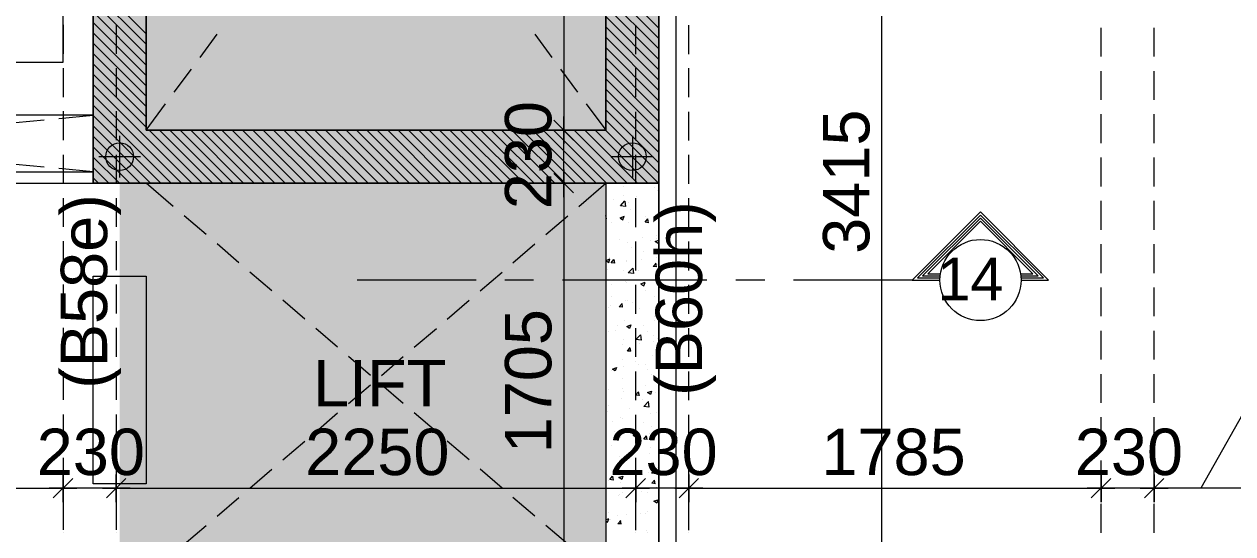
# Model space of a CAD drawing. Header units: millimetres. Extents: x -1303 to 98744, y -1303 to 90097.
# Drawn here: x 16310 to 21544, y 52519 to 54726 of the extents above; entities that cross this region are included whole.
import ezdxf

# ---------------------------------------------------------------- set-up
doc = ezdxf.new("R2010")
doc.units = ezdxf.units.MM
doc.layers.add('PDF_Geometry', color=7, linetype='Continuous')
doc.layers.add('PDF_Text', color=7, linetype='Continuous')
doc.layers.add('PDF_Solid Fills', color=192, linetype='Continuous', true_color=0xc2c0c0c0)
doc.styles.add('PDF ArialMT', font='arial.ttf')
doc.styles.get("Standard").update_dxf_attribs({"font": 'arial.ttf'})

msp = doc.modelspace()

# ---------------------------------------------------------------- hatches: boundary and pattern name
at = {"layer": 'PDF_Solid Fills'}
h = msp.add_hatch(color=256, dxfattribs=at)
h.paths.add_polyline_path([(19189.29033, 57187.73632), (19189.29033, 55987.68987), (18829.27557, 55987.68987), (18829.27557, 57187.73632)], flags=0)
h.paths.add_polyline_path([(16839.29338, 57187.73632), (16839.29338, 55987.68987), (16479.27862, 55987.68987), (16479.27862, 57187.73632)], flags=0)
h.paths.add_polyline_path([(16839.29338, 55987.68987), (16839.29338, 54267.67536), (18829.27557, 54267.67536), (18829.27557, 55987.68987), (19059.29832, 55987.68987), (19059.29832, 54037.73733), (16609.27064, 54037.73733), (16609.27064, 55987.68987)], flags=0)

# ---------------------------------------------------------------- linework, layer by layer
at = {"layer": 'PDF_Geometry', "color": 9, "lineweight": 0, "true_color": 0xc0c0c0}
for points in [[(18829.02144, 59637.42515), (18829.02144, 57187.39747), (18958.50518, 57187.39747), (21203.72751, 57187.39747), (21203.72751, 57087.53616), (20753.49831, 57087.53616), (20753.49831, 55977.19381), (21203.72751, 55977.19381), (21203.72751, 55877.3325), (20488.60717, 55877.3325), (20488.60717, 55977.19381), (20653.63494, 55977.19381), (20653.63494, 57087.53616), (19059.21361, 57087.53616), (19059.21361, 55987.35102), (19188.69735, 55987.35102), (19188.69735, 55977.19381), (19788.72057, 55977.19381), (19788.72057, 55877.3325), (19059.21361, 55877.3325), (19059.21361, 54037.48526), (18958.50518, 54037.48526), (19059.21361, 54037.48526), (19059.21361, 52332.19829)], [(16460.23696, 54318.45314), (16609.18593, 54331.9947), (11604.18963, 54331.9947), (11604.18963, 54562.18894), (16479.70219, 54562.18894), (16478.85713, 58277.42953), (15509.00079, 58277.42953)], [(19133.68809, 52332.19829), (19133.68809, 55877.3325)], [(17072.10957, 54582.49922), (17146.58405, 54682.36053)], [(18521.81548, 54682.36053), (18595.44284, 54582.49922)], [(16960.39888, 54431.86014), (17034.87336, 54531.72145)], [(18632.68112, 54531.72145), (18707.15353, 54431.86014)], [(16838.53304, 54267.67536), (16923.16267, 54381.08236)], [(18744.39181, 54381.08236), (18829.02144, 54267.67536)], [(16273.20673, 54300.68422), (16397.61186, 54312.53154)], [(16397.61186, 54106.87907), (16273.20673, 54118.73052)], [(14157.46607, 54100.95748), (14008.5171, 54087.41591), (16609.18593, 54087.41591), (16460.23696, 54100.95748)], [(14008.5171, 54037.48526), (16609.18593, 54037.48526)], [(16956.1674, 53936.77682), (16838.53304, 54037.48526)], [(18712.23214, 53936.77682), (18829.02144, 54037.48526)], [(17098.34558, 53814.90686), (17003.56082, 53896.15212)], [(18569.2089, 53814.90686), (18664.83872, 53896.15212)], [(17240.52377, 53693.04102), (17145.73693, 53774.28629)], [(18427.03071, 53693.04102), (18521.81548, 53774.28629)], [(17382.69988, 53571.17519), (17287.91512, 53652.42046)], [(18284.85253, 53571.17519), (18379.63729, 53652.42046)], [(17525.72519, 53449.30936), (17430.0933, 53530.55462)], [(18142.67434, 53449.30936), (18237.45911, 53530.55462)], [(17667.90338, 53327.44351), (17573.11654, 53408.68466)], [(17999.6511, 53327.44351), (18095.28299, 53408.68466)], [(17810.07949, 53204.73056), (17715.29473, 53286.81881)], [(17857.47291, 53204.73056), (17952.25768, 53286.81881)], [(17715.29473, 53082.86059), (17810.07949, 53164.10586)], [(17952.25768, 53082.86059), (17857.47291, 53164.10586)], [(17573.11654, 52960.99475), (17667.90338, 53042.24002)], [(18095.28299, 52960.99475), (17999.6511, 53042.24002)], [(17430.0933, 52839.12892), (17525.72519, 52920.37419)], [(18237.45911, 52839.12892), (18142.67434, 52920.37419)], [(17287.91512, 52717.26309), (17382.69988, 52798.50835)], [(18379.63729, 52717.26309), (18284.85253, 52798.50835)], [(17145.73693, 52595.39725), (17240.52377, 52676.63839)], [(18521.81548, 52595.39725), (18427.03071, 52676.63839)], [(17003.56082, 52473.52729), (17098.34558, 52554.77255)], [(18664.83872, 52473.52729), (18569.2089, 52554.77255)]]:
    msp.add_lwpolyline(points, dxfattribs=at)
at = {"layer": 'PDF_Geometry', "color": 122, "lineweight": 0, "true_color": 0x00b88a}
for points in [[(18647.06774, 56917.42978), (18647.06774, 56936.89707), (18647.06774, 54287.14266), (18647.06774, 54307.45294)], [(20023.99135, 52352.50857), (20023.99135, 55727.53641), (20023.99135, 55707.22612)], [(18647.06774, 54037.48526), (18647.06774, 54267.67536)], [(18647.06774, 53997.70767), (18647.06774, 54017.17497), (18647.06774, 52352.50857), (18647.06774, 52371.97173)], [(22195.58839, 53138.71697), (21644.64869, 53138.71697), (21405.99356, 52716.41596)], [(14733.79361, 52716.41596), (14713.4823, 52716.41596), (16458.54478, 52716.41596), (16439.07955, 52716.41596)], [(16709.0493, 52716.41596), (16478.85713, 52716.41596)], [(16748.82481, 52716.41596), (16728.51453, 52716.41596), (18939.03995, 52716.41596), (18918.7276, 52716.41596)], [(19188.69735, 52716.41596), (18958.50518, 52716.41596)], [(19228.47286, 52716.41596), (19209.00763, 52716.41596), (20954.07011, 52716.41596), (20933.75983, 52716.41596)], [(21203.72751, 52716.41596), (20973.53534, 52716.41596)], [(21588.79231, 52716.41596), (21224.03986, 52716.41596), (21243.50509, 52716.41596)]]:
    msp.add_lwpolyline(points, dxfattribs=at)
at = {"layer": 'PDF_Geometry', "color": 5, "lineweight": 0}
for points in [[(19059.21361, 55987.35102), (19059.21361, 54037.48526), (16609.18593, 54037.48526), (16609.18593, 55987.35102), (16609.18593, 54037.48526), (19059.21361, 54037.48526)], [(16838.53304, 55987.35102), (16838.53304, 54267.67536), (18829.02144, 54267.67536), (18829.02144, 55987.35102), (18829.02144, 54267.67536), (16838.53304, 54267.67536)]]:
    msp.add_lwpolyline(points, close=True, dxfattribs=at)
at = {"layer": 'PDF_Geometry', "lineweight": 0}
for points in [[(16609.18593, 54914.24901), (16838.53304, 54684.05477)], [(18829.02144, 54938.79078), (19059.21361, 54709.44366)], [(16609.18593, 54869.39283), (16838.53304, 54639.20272)], [(18829.02144, 54893.9346), (19059.21361, 54664.59161)], [(16609.18593, 54824.54078), (16838.53304, 54594.34654)], [(18829.02144, 54849.08254), (19059.21361, 54618.88831)], [(18829.02144, 54804.23049), (19059.21361, 54574.03626)], [(16609.18593, 54779.6846), (16838.53304, 54549.4945)], [(18829.02144, 54759.37431), (19059.21361, 54529.18421)], [(16609.18593, 54733.98542), (16838.53304, 54504.63832)], [(18829.02144, 54714.52227), (19059.21361, 54484.32803)], [(16609.18593, 54689.13338), (16838.53304, 54459.78626)], [(16609.18593, 54644.2772), (16838.53304, 54414.93421)], [(18829.02144, 54669.66609), (19059.21361, 54439.47598)], [(16609.18593, 54599.42515), (16838.53304, 54370.07803)], [(18829.02144, 54624.81403), (19059.21361, 54394.6198)], [(16609.18593, 54554.5731), (16838.53304, 54324.37886)], [(18829.02144, 54579.96198), (19059.21361, 54349.76775)], [(16609.18593, 54509.71691), (16838.53304, 54279.52681)], [(18829.02144, 54535.1058), (19059.21361, 54304.9157)], [(18829.02144, 54490.25376), (19059.21361, 54260.05952)], [(16609.18593, 54464.86487), (17036.56554, 54037.48526)], [(18829.02144, 54445.39758), (19059.21361, 54215.20747)], [(16609.18593, 54420.00869), (16991.71142, 54037.48526)], [(18829.02144, 54400.54553), (19059.21361, 54170.35129)], [(16609.18593, 54375.15664), (16946.85731, 54037.48526)], [(16609.18593, 54330.30459), (16902.00526, 54037.48526)], [(18829.02144, 54355.69347), (19059.21361, 54125.49924)], [(16609.18593, 54285.4484), (16857.15115, 54037.48526)], [(18829.02144, 54310.83729), (19059.21361, 54080.64719)], [(16609.18593, 54240.59636), (16812.29703, 54037.48526)], [(16851.22749, 54267.67536), (17081.41966, 54037.48526)], [(16896.07953, 54267.67536), (17126.27377, 54037.48526)], [(16940.93365, 54267.67536), (17171.12582, 54037.48526)], [(16985.78776, 54267.67536), (17215.97993, 54037.48526)], [(17031.48693, 54267.67536), (17260.83405, 54037.48526)], [(17076.34105, 54267.67536), (17305.68817, 54037.48526)], [(17121.19517, 54267.67536), (17350.54228, 54037.48526)], [(17166.04928, 54267.67536), (17395.39433, 54037.48526)], [(17210.9034, 54267.67536), (17441.09557, 54037.48526)], [(17255.75544, 54267.67536), (17485.94969, 54037.48526)], [(17300.60956, 54267.67536), (17530.80173, 54037.48526)], [(17345.46368, 54267.67536), (17575.65584, 54037.48526)], [(17390.31779, 54267.67536), (17620.50996, 54037.48526)], [(17435.17191, 54267.67536), (17665.36408, 54037.48526)], [(17480.02395, 54267.67536), (17710.21819, 54037.48526)], [(17524.87807, 54267.67536), (17755.07024, 54037.48526)], [(17569.73219, 54267.67536), (17799.92435, 54037.48526)], [(17614.5863, 54267.67536), (17844.77847, 54037.48526)], [(17659.44042, 54267.67536), (17889.63259, 54037.48526)], [(17704.29246, 54267.67536), (17934.4867, 54037.48526)], [(17749.14658, 54267.67536), (17979.33875, 54037.48526)], [(17794.0007, 54267.67536), (18024.19286, 54037.48526)], [(17839.69986, 54267.67536), (18069.04698, 54037.48526)], [(17884.55398, 54267.67536), (18113.9011, 54037.48526)], [(17929.4081, 54267.67536), (18158.75521, 54037.48526)], [(17974.26221, 54267.67536), (18203.60726, 54037.48526)], [(18019.11633, 54267.67536), (18249.3085, 54037.48526)], [(18063.96837, 54267.67536), (18294.16262, 54037.48526)], [(18108.82249, 54267.67536), (18339.01466, 54037.48526)], [(18153.67661, 54267.67536), (18383.86878, 54037.48526)], [(18198.53072, 54267.67536), (18428.72289, 54037.48526)], [(18243.38484, 54267.67536), (18473.57701, 54037.48526)], [(18288.23688, 54267.67536), (18518.43113, 54037.48526)], [(18333.091, 54267.67536), (18563.28317, 54037.48526)], [(18377.94512, 54267.67536), (18608.13728, 54037.48526)], [(18422.79923, 54267.67536), (18652.9914, 54037.48526)], [(18467.65335, 54267.67536), (18697.84552, 54037.48526)], [(18512.50539, 54267.67536), (18742.69963, 54037.48526)], [(18557.35951, 54267.67536), (18787.55168, 54037.48526)], [(18602.21363, 54267.67536), (18832.40579, 54037.48526)], [(18647.06774, 54267.67536), (18647.06774, 54267.67536)], [(18647.06774, 54267.67536), (18647.06774, 54267.67536)], [(18647.91279, 54267.67536), (18877.25991, 54037.48526)], [(18692.76691, 54267.67536), (18922.11403, 54037.48526)], [(18737.62103, 54267.67536), (18966.96814, 54037.48526)], [(18737.62103, 54267.67536), (18737.62103, 54267.67536)], [(18737.62103, 54267.67536), (18737.62103, 54267.67536)], [(18782.47514, 54267.67536), (19011.82019, 54037.48526)], [(18827.32926, 54267.67536), (19057.52143, 54037.48526)], [(18829.02144, 54267.67536), (18829.02144, 54267.67536)], [(18829.02144, 54267.67536), (18829.02144, 54267.67536)], [(16609.18593, 54195.74018), (16767.44291, 54037.48526)], [(16609.18593, 54150.88813), (16722.5888, 54037.48526)], [(16609.18593, 54106.03608), (16677.73675, 54037.48526)], [(16609.18593, 54061.17989), (16632.03551, 54037.48526)], [(18647.06774, 54037.48526), (18647.06774, 54037.48526)], [(18647.06774, 54037.48526), (18647.06774, 54037.48526)], [(18727.46589, 54037.48526), (18727.46589, 54037.48526)], [(18727.46589, 54037.48526), (18727.46589, 54037.48526)], [(18790.09098, 54037.48526), (18790.09098, 54037.48526)], [(18790.09098, 54037.48526), (18790.09098, 54037.48526)], [(18852.71815, 54037.48526), (18852.71815, 54037.48526)], [(18852.71815, 54037.48526), (18852.71815, 54037.48526)], [(18915.34324, 54037.48526), (18915.34324, 54037.48526)], [(18915.34324, 54037.48526), (18915.34324, 54037.48526)], [(18977.96834, 54037.48526), (18977.96834, 54037.48526)], [(18977.96834, 54037.48526), (18977.96834, 54037.48526)], [(19059.21361, 54037.48526), (19059.21361, 54037.48526)], [(19059.21361, 54037.48526), (19059.21361, 54037.48526)], [(16478.85713, 52716.41596), (16478.85713, 52716.41596)], [(16478.85713, 52716.41596), (16478.85713, 52716.41596)], [(16709.0493, 52716.41596), (16709.0493, 52716.41596)], [(16709.0493, 52716.41596), (16709.0493, 52716.41596)], [(18958.50518, 52716.41596), (18958.50518, 52716.41596)], [(18958.50518, 52716.41596), (18958.50518, 52716.41596)], [(19188.69735, 52716.41596), (19188.69735, 52716.41596)], [(19188.69735, 52716.41596), (19188.69735, 52716.41596)], [(20973.53534, 52716.41596), (20973.53534, 52716.41596)], [(20973.53534, 52716.41596), (20973.53534, 52716.41596)], [(21203.72751, 52716.41596), (21203.72751, 52716.41596)], [(21203.72751, 52716.41596), (21203.72751, 52716.41596)], [(16478.85713, 52649.55939), (16478.85713, 52649.55939)], [(16478.85713, 52649.55939), (16478.85713, 52649.55939)], [(16709.0493, 52649.55939), (16709.0493, 52649.55939)], [(16709.0493, 52649.55939), (16709.0493, 52649.55939)], [(18958.50518, 52649.55939), (18958.50518, 52649.55939)], [(18958.50518, 52649.55939), (18958.50518, 52649.55939)], [(19188.69735, 52649.55939), (19188.69735, 52649.55939)], [(19188.69735, 52649.55939), (19188.69735, 52649.55939)], [(20973.53534, 52649.55939), (20973.53534, 52649.55939)], [(20973.53534, 52649.55939), (20973.53534, 52649.55939)], [(21203.72751, 52649.55939), (21203.72751, 52649.55939)], [(21203.72751, 52649.55939), (21203.72751, 52649.55939)], [(16478.85713, 52586.93429), (16478.85713, 52586.93429)], [(16478.85713, 52586.93429), (16478.85713, 52586.93429)], [(16709.0493, 52586.93429), (16709.0493, 52586.93429)], [(16709.0493, 52586.93429), (16709.0493, 52586.93429)], [(18958.50518, 52586.93429), (18958.50518, 52586.93429)], [(18958.50518, 52586.93429), (18958.50518, 52586.93429)], [(19188.69735, 52586.93429), (19188.69735, 52586.93429)], [(19188.69735, 52586.93429), (19188.69735, 52586.93429)], [(20973.53534, 52586.93429), (20973.53534, 52586.93429)], [(20973.53534, 52586.93429), (20973.53534, 52586.93429)], [(21203.72751, 52586.93429), (21203.72751, 52586.93429)], [(21203.72751, 52586.93429), (21203.72751, 52586.93429)], [(16478.85713, 52524.30506), (16478.85713, 52524.30506)], [(16478.85713, 52524.30506), (16478.85713, 52524.30506)], [(16709.0493, 52524.30506), (16709.0493, 52524.30506)], [(16709.0493, 52524.30506), (16709.0493, 52524.30506)], [(18958.50518, 52524.30506), (18958.50518, 52524.30506)], [(18958.50518, 52524.30506), (18958.50518, 52524.30506)], [(19188.69735, 52524.30506), (19188.69735, 52524.30506)], [(19188.69735, 52524.30506), (19188.69735, 52524.30506)], [(20973.53534, 52524.30506), (20973.53534, 52524.30506)], [(20973.53534, 52524.30506), (20973.53534, 52524.30506)], [(21203.72751, 52524.30506), (21203.72751, 52524.30506)], [(21203.72751, 52524.30506), (21203.72751, 52524.30506)]]:
    msp.add_lwpolyline(points, dxfattribs=at)
at = {"layer": 'PDF_Geometry', "color": 157, "lineweight": 0, "true_color": 0x3f5f7f}
for points in [[(16478.85713, 54723.83235), (16478.85713, 54598.57802)], [(16709.0493, 54723.83235), (16709.0493, 54598.57802)], [(18958.50518, 54596.88791), (18958.50518, 54722.1381)], [(19188.69735, 54596.88791), (19188.69735, 54722.1381)], [(20973.53534, 54585.88358), (20973.53534, 54711.1379)], [(21203.72751, 54585.88358), (21203.72751, 54711.1379)], [(16478.85713, 54535.95293), (16478.85713, 54410.70273)], [(16709.0493, 54535.95293), (16709.0493, 54410.70273)], [(18958.50518, 54409.85561), (18958.50518, 54535.1058)], [(19188.69735, 54409.85561), (19188.69735, 54535.1058)], [(20973.53534, 54398.85128), (20973.53534, 54523.25848)], [(21203.72751, 54398.85128), (21203.72751, 54523.25848)], [(16478.85713, 54348.92062), (16478.85713, 54223.67044)], [(16709.0493, 54348.92062), (16709.0493, 54223.67044)], [(18958.50518, 54221.97618), (18958.50518, 54347.23051)], [(19188.69735, 54221.97618), (19188.69735, 54347.23051)], [(20973.53534, 54210.97599), (20973.53534, 54336.22618)], [(21203.72751, 54210.97599), (21203.72751, 54336.22618)], [(16478.85713, 54161.04533), (16478.85713, 54035.79101)], [(16709.0493, 54161.04533), (16709.0493, 54035.79101)], [(18958.50518, 54034.94389), (18958.50518, 54160.19822)], [(19188.69735, 54034.94389), (19188.69735, 54160.19822)], [(20973.53534, 54023.94369), (20973.53534, 54148.35089)], [(21203.72751, 54023.94369), (21203.72751, 54148.35089)], [(16478.85713, 53973.16591), (16478.85713, 53848.75871)], [(16709.0493, 53973.16591), (16709.0493, 53848.75871)], [(18958.50518, 53847.0686), (18958.50518, 53972.31879)], [(19188.69735, 53847.0686), (19188.69735, 53972.31879)], [(20973.53534, 53836.06427), (20973.53534, 53961.31859)], [(21203.72751, 53836.06427), (21203.72751, 53961.31859)], [(16478.85713, 53786.13361), (16478.85713, 53660.88342)], [(16709.0493, 53786.13361), (16709.0493, 53660.88342)], [(18958.50518, 53660.0363), (18958.50518, 53784.4435)], [(19188.69735, 53660.0363), (19188.69735, 53784.4435)], [(20973.53534, 53648.18898), (20973.53534, 53773.43917)], [(21203.72751, 53648.18898), (21203.72751, 53773.43917)], [(16478.85713, 53598.25832), (16478.85713, 53473.85112)], [(16709.0493, 53598.25832), (16709.0493, 53473.85112)], [(18958.50518, 53472.15687), (18958.50518, 53597.4112)], [(19188.69735, 53472.15687), (19188.69735, 53597.4112)], [(20973.53534, 53461.15667), (20973.53534, 53586.40687)], [(21203.72751, 53461.15667), (21203.72751, 53586.40687)], [(16478.85713, 53411.22602), (16478.85713, 53285.9717)], [(16709.0493, 53411.22602), (16709.0493, 53285.9717)], [(18958.50518, 53285.1287), (18958.50518, 53409.53177)], [(19188.69735, 53285.1287), (19188.69735, 53409.53177)], [(20973.53534, 53273.27725), (20973.53534, 53398.53158)], [(21203.72751, 53273.27725), (21203.72751, 53398.53158)], [(16478.85713, 53223.34659), (16478.85713, 53098.94352)], [(16709.0493, 53223.34659), (16709.0493, 53098.94352)], [(18958.50518, 53097.24928), (18958.50518, 53222.49948)], [(19188.69735, 53097.24928), (19188.69735, 53222.49948)], [(20973.53534, 53086.24908), (20973.53534, 53210.65215)], [(21203.72751, 53086.24908), (21203.72751, 53210.65215)], [(16478.85713, 53036.3143), (16478.85713, 52911.0641)], [(16709.0493, 53036.3143), (16709.0493, 52911.0641)], [(18958.50518, 52909.36986), (18958.50518, 53034.62419)], [(19188.69735, 52909.36986), (19188.69735, 53034.62419)], [(20973.53534, 52898.36966), (20973.53534, 53023.61986)], [(21203.72751, 52898.36966), (21203.72751, 53023.61986)], [(16478.85713, 52848.43901), (16478.85713, 52723.18468)], [(16709.0493, 52848.43901), (16709.0493, 52723.18468)], [(18958.50518, 52722.34169), (18958.50518, 52847.59188)], [(19188.69735, 52722.34169), (19188.69735, 52847.59188)], [(20973.53534, 52711.33736), (20973.53534, 52835.74457)], [(21203.72751, 52711.33736), (21203.72751, 52835.74457)], [(16478.85713, 52661.40671), (16478.85713, 52536.15651)], [(16709.0493, 52661.40671), (16709.0493, 52536.15651)], [(18958.50518, 52534.46227), (18958.50518, 52659.71246)], [(19188.69735, 52534.46227), (19188.69735, 52659.71246)], [(20973.53534, 52523.46207), (20973.53534, 52648.71226)], [(21203.72751, 52523.46207), (21203.72751, 52648.71226)]]:
    msp.add_lwpolyline(points, dxfattribs=at)
at = {"layer": 'PDF_Geometry', "color": 122, "lineweight": 0, "true_color": 0x00b88a}
for points in [[(18689.38256, 54224.51755), (18603.9058, 54309.99017)], [(18647.06774, 54207.59163), (18647.06774, 54326.9161)], [(18586.97988, 54267.67536), (18706.30848, 54267.67536)], [(18603.9058, 54079.80007), (18689.38256, 53995.17044)], [(18647.06774, 54097.57311), (18647.06774, 53977.39739)], [(18706.30848, 54037.48526), (18586.97988, 54037.48526)], [(16521.17195, 52758.73078), (16436.54232, 52674.10115)], [(16478.85713, 52656.3281), (16478.85713, 52776.50383)], [(16666.73449, 52674.10115), (16751.36411, 52758.73078)], [(16709.0493, 52776.50383), (16709.0493, 52656.3281)], [(19001.66505, 52758.73078), (18916.19037, 52674.10115)], [(18958.50518, 52656.3281), (18958.50518, 52776.50383)], [(19146.38254, 52674.10115), (19231.01216, 52758.73078)], [(19188.69735, 52776.50383), (19188.69735, 52656.3281)], [(21016.69728, 52758.73078), (20931.22053, 52674.10115)], [(20973.53534, 52656.3281), (20973.53534, 52776.50383)], [(21161.41269, 52674.10115), (21246.04232, 52758.73078)], [(21203.72751, 52776.50383), (21203.72751, 52656.3281)], [(16538.94292, 52716.41596), (16418.76927, 52716.41596)], [(16648.96144, 52716.41596), (16769.13509, 52716.41596)], [(19018.59097, 52716.41596), (18899.26444, 52716.41596)], [(19128.60949, 52716.41596), (19248.78314, 52716.41596)], [(21033.6232, 52716.41596), (20913.44955, 52716.41596)], [(21143.64172, 52716.41596), (21263.81537, 52716.41596)]]:
    msp.add_lwpolyline(points, close=True, dxfattribs=at)
at = {"layer": 'PDF_Geometry', "color": 20, "lineweight": 0, "true_color": 0xff4405}
for points in [[(16723.43592, 54242.28647), (16723.43592, 54062.02702)], [(18944.11649, 54242.28647), (18944.11649, 54062.02702)], [(16633.72769, 54152.58237), (16813.98921, 54152.58237)], [(18853.5632, 54152.58237), (19033.82472, 54152.58237)]]:
    msp.add_lwpolyline(points, dxfattribs=at)
at = {"layer": 'PDF_Geometry', "color": 6, "lineweight": 0}
msp.add_lwpolyline([(18829.02144, 54037.48526), (18829.02144, 52332.19829), (16709.0493, 52332.19829), (16709.0493, 52102.00405), (19059.21361, 52102.00405), (19059.21361, 54037.48526)], close=True, dxfattribs=at)
at = {"layer": 'PDF_Geometry', "color": 254, "lineweight": 0, "true_color": 0xdcdcdc}
for points in [[(18904.34098, 54024.79081), (18904.34098, 54024.79081)], [(18931.42204, 54036.63813), (18931.42204, 54036.63813)], [(19039.74838, 54018.86508), (19039.74838, 54018.86508)], [(18863.71834, 53967.24019), (18863.71834, 53967.24019)], [(18905.1881, 53982.476), (18905.1881, 53982.476)], [(18960.19736, 53979.93463), (18960.19736, 53979.93463)], [(19053.28995, 54007.86489), (19053.28995, 54007.86489)], [(19056.6743, 53968.08731), (19056.6743, 53968.08731)], [(18911.95889, 53959.62434), (18914.49612, 53935.92971), (18892.49366, 53939.31406), (18911.95889, 53960.47147)], [(18928.03769, 53952.00851), (18928.03769, 53952.00851)], [(18935.65352, 53924.08238), (18935.65352, 53924.08238)], [(18829.02144, 53897.84637), (18829.02144, 53897.84637)], [(18831.56074, 53882.61056), (18829.02144, 53896.99925)], [(18829.02144, 53882.61056), (18829.02144, 53882.61056)], [(18853.5632, 53868.22601), (18853.5632, 53868.22601)], [(18890.80148, 53887.68916), (18903.49592, 53879.2262), (18908.57246, 53894.46201)], [(18891.64653, 53887.68916), (18909.41958, 53894.46201)], [(18893.33871, 53880.07332), (18893.33871, 53880.07332)], [(18925.49838, 53867.37888), (18925.49838, 53867.37888)], [(19014.35949, 53866.53175), (18999.12574, 53868.22601), (19011.82019, 53882.61056)], [(19002.51217, 53893.61489), (19002.51217, 53893.61489)], [(19013.51444, 53866.53175), (19010.97514, 53882.61056)], [(19053.28995, 53901.23073), (19053.28995, 53901.23073)], [(19053.28995, 53883.45768), (19053.28995, 53883.45768)], [(19050.75064, 53808.98527), (19050.75064, 53808.98527)], [(18886.57, 53794.59657), (18886.57, 53794.59657)], [(18922.11403, 53782.74925), (18922.11403, 53782.74925)], [(18939.88501, 53759.8976), (18939.88501, 53759.8976)], [(18987.27843, 53800.5223), (18987.27843, 53800.5223)], [(19021.9774, 53788.67498), (19021.9774, 53788.67498)], [(19059.21361, 53786.98073), (19055.82925, 53776.82353), (19043.13481, 53785.28649), (19059.21361, 53791.21222)], [(19050.75064, 53798.82805), (19050.75064, 53798.82805)], [(18829.02144, 53703.19823), (18841.71588, 53694.73527), (18846.79242, 53709.96695)], [(18829.86649, 53703.19823), (18847.63954, 53709.96695)], [(18843.40806, 53716.7398), (18843.40806, 53716.7398)], [(18863.71834, 53707.42972), (18867.10477, 53691.35091), (18851.87102, 53693.04102), (18864.56547, 53707.42972)], [(18920.42185, 53700.65687), (18920.42185, 53700.65687)], [(18983.89407, 53709.11983), (18983.89407, 53709.11983)], [(18991.50991, 53742.12868), (18991.50991, 53742.12868)], [(19047.36629, 53714.19843), (19047.36629, 53714.19843)], [(18835.79222, 53665.1149), (18835.79222, 53665.1149)], [(18904.34098, 53660.88342), (18904.34098, 53660.88342)], [(18918.7276, 53698.11963), (18918.7276, 53698.11963)], [(18972.04468, 53659.18917), (18972.04468, 53659.18917)], [(19049.90352, 53675.26798), (19034.67185, 53676.96222), (19046.51916, 53691.35091)], [(19049.05847, 53675.26798), (19045.67204, 53691.35091)], [(19052.44282, 53686.27231), (19052.44282, 53686.27231)], [(18853.5632, 53600.79556), (18853.5632, 53600.79556)], [(18916.19037, 53613.49), (18916.19037, 53613.49)], [(18917.03542, 53608.41139), (18917.03542, 53608.41139)], [(18981.35477, 53601.64268), (18999.12574, 53608.41139)], [(18981.35477, 53600.79556), (18993.20208, 53592.33259), (18999.12574, 53607.56428)], [(19012.66731, 53621.10584), (19012.66731, 53621.10584)], [(19043.97986, 53630.41593), (19043.97986, 53630.41593)], [(18853.5632, 53546.63343), (18853.5632, 53546.63343)], [(19001.66505, 53572.02231), (19001.66505, 53572.02231)], [(19041.44056, 53545.7863), (19041.44056, 53545.7863)], [(18840.0237, 53500.93425), (18840.0237, 53500.93425)], [(18850.17885, 53508.55009), (18850.17885, 53508.55009)], [(18902.6488, 53500.08713), (18887.41505, 53501.77724), (18900.1095, 53516.16593)], [(18901.80167, 53500.08713), (18899.26444, 53516.16593)], [(18912.80394, 53528.86037), (18912.80394, 53528.86037)], [(18922.11403, 53529.7075), (18922.11403, 53529.7075)], [(18945.81074, 53521.24454), (18945.81074, 53521.24454)], [(18975.43111, 53495.85565), (18975.43111, 53495.85565)], [(19057.52143, 53523.78177), (19057.52143, 53523.78177)], [(18910.26464, 53444.23075), (18910.26464, 53444.23075)], [(19038.0562, 53461.15667), (19038.0562, 53461.15667)], [(19039.74838, 53442.53651), (19039.74838, 53442.53651)], [(18842.56093, 53395.14722), (18842.56093, 53395.14722)], [(18871.33625, 53400.22169), (18871.33625, 53400.22169)], [(18879.79921, 53421.3791), (18879.79921, 53421.3791)], [(18919.57472, 53417.14762), (18937.34778, 53423.92047), (18931.42204, 53407.84166), (18919.57472, 53416.30462)], [(18990.66278, 53420.5361), (18990.66278, 53420.5361)], [(19007.58871, 53395.14722), (19007.58871, 53395.14722)], [(18903.49592, 53339.29084), (18903.49592, 53339.29084)], [(18906.88028, 53360.44825), (18906.88028, 53360.44825)], [(18972.8918, 53341.82807), (18972.8918, 53341.82807)], [(19034.67185, 53376.52705), (19034.67185, 53376.52705)], [(19036.36402, 53350.29103), (19036.36402, 53350.29103)], [(19051.59777, 53364.67973), (19051.59777, 53364.67973)], [(18938.19283, 53309.67047), (18922.95908, 53310.51759), (18934.80847, 53325.74927)], [(18937.34778, 53309.67047), (18933.96135, 53324.90215)], [(19032.13254, 53291.89742), (19032.13254, 53291.89742)], [(18875.56773, 53236.88816), (18875.56773, 53236.88816)], [(18903.49592, 53275.81862), (18903.49592, 53275.81862)], [(18906.03315, 53241.96677), (18906.03315, 53241.96677)], [(18957.65806, 53264.81429), (18957.65806, 53264.81429)], [(18969.50537, 53250.42973), (18969.50537, 53250.42973)], [(19000.81999, 53250.42973), (19000.81999, 53250.42973)], [(19010.97514, 53230.96244), (19010.97514, 53230.96244)], [(18852.71815, 53225.04085), (18852.71815, 53225.04085)], [(18900.95662, 53191.189), (18900.95662, 53191.189)], [(19028.74611, 53207.2678), (19028.74611, 53207.2678)], [(18839.17658, 53142.10133), (18839.17658, 53142.10133)], [(18902.6488, 53149.7213), (18902.6488, 53149.7213)], [(18906.88028, 53136.17974), (18906.88028, 53136.17974)], [(18969.50537, 53134.48549), (18972.8918, 53118.40669), (18957.65806, 53120.10093), (18970.3525, 53134.48549)], [(18999.12574, 53162.41574), (18999.12574, 53162.41574)], [(19043.13481, 53130.25401), (19043.13481, 53130.25401)], [(18841.71588, 53073.55464), (18841.71588, 53073.55464)], [(18897.57019, 53106.55937), (18897.57019, 53106.55937)], [(18989.81773, 53098.94352), (18989.81773, 53098.94352)], [(19012.66731, 53091.32356), (19016.05167, 53067.62891), (18993.20208, 53071.01327), (19013.51444, 53091.32356)], [(19026.20888, 53122.63817), (19026.20888, 53122.63817)], [(18835.79222, 53049.85586), (18835.79222, 53049.85586)], [(18894.18584, 53021.92974), (18894.18584, 53021.92974)], [(18932.26917, 53062.5503), (18932.26917, 53062.5503)], [(19022.82245, 53038.00854), (19022.82245, 53038.00854)], [(19050.75064, 53043.08715), (19050.75064, 53043.08715)], [(18857.79468, 53005.85093), (18857.79468, 53005.85093)], [(18902.6488, 53017.69826), (18902.6488, 53017.69826)], [(18911.11176, 52971.99908), (18911.11176, 52971.99908)], [(18993.20208, 53000.77234), (18993.20208, 53000.77234)], [(19026.20888, 52983.84641), (19026.20888, 52983.84641)], [(18865.41259, 52962.689), (18865.41259, 52962.689)], [(18891.64653, 52937.30012), (18891.64653, 52937.30012)], [(18947.50292, 52946.6102), (18965.27389, 52953.37892)], [(18947.50292, 52945.76308), (18960.19736, 52937.30012), (18965.27389, 52952.53179)], [(19008.43583, 52927.1429), (18993.20208, 52928.83715), (19005.89653, 52943.22171)], [(18999.97287, 52928.83715), (18999.97287, 52928.83715)], [(19007.58871, 52927.1429), (19005.05148, 52943.22171)], [(19019.4381, 52953.37892), (19019.4381, 52953.37892)], [(19046.51916, 52966.07336), (19046.51916, 52966.07336)], [(18851.87102, 52903.44827), (18851.87102, 52903.44827)], [(18942.42431, 52871.28653), (18942.42431, 52871.28653)], [(18959.35023, 52883.13798), (18959.35023, 52883.13798)], [(19016.89879, 52868.74929), (19016.89879, 52868.74929)], [(19022.82245, 52891.60094), (19022.82245, 52891.60094)], [(18888.26218, 52852.67049), (18888.26218, 52852.67049)], [(18857.79468, 52768.04086), (18861.18111, 52751.96206), (18845.94736, 52753.65217), (18858.64181, 52768.04086)], [(18884.87575, 52768.04086), (18884.87575, 52768.04086)], [(18892.49366, 52783.27254), (18892.49366, 52783.27254)], [(18955.96588, 52791.7355), (18955.96588, 52791.7355)], [(18988.9706, 52777.35094), (18988.9706, 52777.35094)], [(19013.51444, 52784.11966), (19013.51444, 52784.11966)], [(19052.44282, 52804.42994), (19052.44282, 52804.42994)], [(18840.86876, 52751.96206), (18840.86876, 52751.96206)], [(18893.33871, 52741.80485), (18893.33871, 52741.80485)], [(18946.65579, 52707.10587), (18946.65579, 52707.10587)], [(19043.97986, 52735.87913), (19028.74611, 52737.57337), (19040.5955, 52751.96206)], [(19028.74611, 52735.87913), (19028.74611, 52735.87913)], [(19043.13481, 52735.87913), (19039.74838, 52751.96206)], [(19049.90352, 52721.49457), (19049.90352, 52721.49457)], [(18882.33852, 52683.41124), (18882.33852, 52683.41124)], [(18889.10723, 52691.02708), (18889.10723, 52691.02708)], [(18901.80167, 52696.10568), (18901.80167, 52696.10568)], [(18985.58625, 52703.72152), (18985.58625, 52703.72152)], [(19010.12801, 52699.49004), (19010.12801, 52699.49004)], [(18842.56093, 52612.32317), (18842.56093, 52612.32317)], [(18918.7276, 52603.86021), (18918.7276, 52603.86021)], [(18978.81546, 52606.39745), (18978.81546, 52606.39745)], [(18999.12574, 52607.24457), (18999.12574, 52607.24457)], [(19007.58871, 52615.70754), (19007.58871, 52615.70754)], [(18829.02144, 52580.16144), (18841.71588, 52585.24004)], [(18829.02144, 52574.23984), (18836.63728, 52569.16124), (18841.71588, 52584.39292)], [(18851.0239, 52581.85569), (18851.0239, 52581.85569)], [(18878.95209, 52598.78161), (18878.95209, 52598.78161)], [(18896.72514, 52561.5454), (18881.49139, 52562.38839), (18894.18584, 52576.77708)], [(18895.87801, 52560.69828), (18893.33871, 52576.77708)], [(19004.20435, 52531.07791), (19004.20435, 52531.07791)], [(19011.82019, 52524.30506), (19011.82019, 52524.30506)]]:
    msp.add_lwpolyline(points, dxfattribs=at)
at = {"layer": 'PDF_Geometry', "color": 1, "lineweight": 0}
for points in [[(20626.55387, 53617.72148), (20746.72753, 53617.72148), (20451.37096, 53913.07805), (20156.01439, 53617.72148), (20275.34092, 53617.72148)], [(20626.55387, 53627.03157), (20723.87794, 53627.03157), (20451.37096, 53899.53649), (20178.86398, 53627.03157), (20275.34092, 53627.03157)], [(20626.55387, 53636.34165), (20701.02836, 53636.34165), (20451.37096, 53885.99905), (20200.86644, 53636.34165), (20275.34092, 53636.34165)], [(20626.55387, 53645.64761), (20679.02382, 53645.64761), (20451.37096, 53873.3046), (20223.71809, 53645.64761), (20275.34092, 53645.64761)], [(18267.07948, 53617.72148), (17752.53301, 53617.72148)], [(18516.73687, 53617.72148), (18391.48669, 53617.72148)], [(19266.55619, 53617.72148), (18641.98914, 53617.72148)], [(19517.06071, 53617.72148), (19391.80845, 53617.72148)], [(20156.01439, 53617.72148), (19641.46585, 53617.72148)]]:
    msp.add_lwpolyline(points, dxfattribs=at)
at = {"layer": 'PDF_Geometry', "color": 254, "lineweight": 0, "true_color": 0xdcdcdc}
for points in [[(18948.34797, 53646.49473), (18926.34551, 53649.87909), (18945.81074, 53670.1935)], [(18982.19982, 53357.06388), (18959.35023, 53360.44825), (18979.66259, 53380.75853)], [(18875.56773, 53239.4254), (18869.64407, 53224.19372), (18857.79468, 53232.65668)], [(19027.05393, 53137.02686), (19021.9774, 53121.79104), (19009.28296, 53130.25401)], [(18903.49592, 52768.88798), (18898.41732, 52753.65217), (18885.72287, 52762.11513)], [(19049.90352, 52778.19394), (19027.05393, 52781.58243), (19046.51916, 52801.89271)], [(19054.98213, 52666.48531), (19049.90352, 52651.2495), (19037.20908, 52659.71246)]]:
    msp.add_lwpolyline(points, close=True, dxfattribs=at)
at = {"layer": 'PDF_Geometry', "color": 9, "lineweight": 0, "true_color": 0xc0c0c0}
msp.add_lwpolyline([(16838.53304, 53634.64741), (16838.53304, 52735.03613), (16609.18593, 52735.03613), (16609.18593, 53634.64741)], close=True, dxfattribs=at)
at = {"layer": 'PDF_Geometry', "color": 20, "lineweight": 0, "true_color": 0xff4405}
for centre, radius in [((16724.28411, 54152.71775), 60.00422), ((18944.28112, 54152.70983), 59.9963)]:
    msp.add_circle(centre, radius, dxfattribs=at)
at = {"layer": 'PDF_Geometry', "color": 7, "lineweight": 0, "true_color": 0xffffff}
for centre, radius in [((16724.29021, 54152.74257), 60.01032), ((18944.29454, 54152.74317), 60.00971)]:
    msp.add_circle(centre, radius, dxfattribs=at)
at = {"layer": 'PDF_Geometry', "color": 1, "lineweight": 0}
msp.add_circle((20451.62535, 53617.95934), 175.69144, dxfattribs=at)
at = {"layer": 'PDF_Solid Fills', "color": 254, "lineweight": 0, "true_color": 0x00007f}
for points in [[(16839.29338, 54267.67536), (16839.29338, 56957.71563), (18829.27557, 54267.67536), (18829.27557, 56957.71563)], [(16724.28305, 54062.70472), (16724.28305, 52332.70656), (18829.27557, 54062.70472), (18829.27557, 52332.70656)]]:
    msp.add_solid(points, dxfattribs=at)
at = {"layer": 'PDF_Solid Fills', "color": 1, "lineweight": 0}
msp.add_solid([(17784.1844, 53617.97355), (17784.1844, 53773.10032), (17722.23494, 53617.97355), (17722.23494, 53773.10032)], dxfattribs=at)

# ---------------------------------------------------------------- texts
at = {"layer": 'PDF_Text', "char_height": 201.084641, "attachment_point": 4, "rotation": 90, "style": 'PDF ArialMT'}
for s, insert in [('230', (18494.23337, 53924.76)), ('3415', (19871.52888, 53731.75194)), ('1705', (18494.23337, 52867.41485))]:
    msp.add_mtext(s, dxfattribs=dict(at, insert=insert))
at = {"layer": 'PDF_Text', "color": 6, "char_height": 201.084641, "attachment_point": 4, "rotation": 90, "style": 'PDF ArialMT'}
for s, insert in [('(B58e)', (16599.60967, 53146.98102)), ('(B60h)', (19175.7666, 53116.22853))]:
    msp.add_mtext(s, dxfattribs=dict(at, insert=insert))
at = {"layer": 'PDF_Text', "insert": (20264.95979, 53622.67399), "char_height": 184.252439, "attachment_point": 4}
msp.add_mtext('14', dxfattribs=at)
at = {"layer": 'PDF_Text', "color": 9, "true_color": 0xc0c0c0, "insert": (17561.12286, 53171.48315), "char_height": 201.084641, "attachment_point": 4, "style": 'PDF ArialMT'}
msp.add_mtext('LIFT', dxfattribs=at)
at = {"layer": 'PDF_Text', "char_height": 201.084641, "attachment_point": 4, "style": 'PDF ArialMT'}
for s, insert in [('230', (16364.79743, 52872.37597)), ('2250', (17527.24519, 52872.37597)), ('230', (18844.89747, 52872.37597)), ('1785', (19762.63388, 52872.37597)), ('230', (20859.9801, 52872.37597))]:
    msp.add_mtext(s, dxfattribs=dict(at, insert=insert))

doc.saveas('drawing.dxf')
